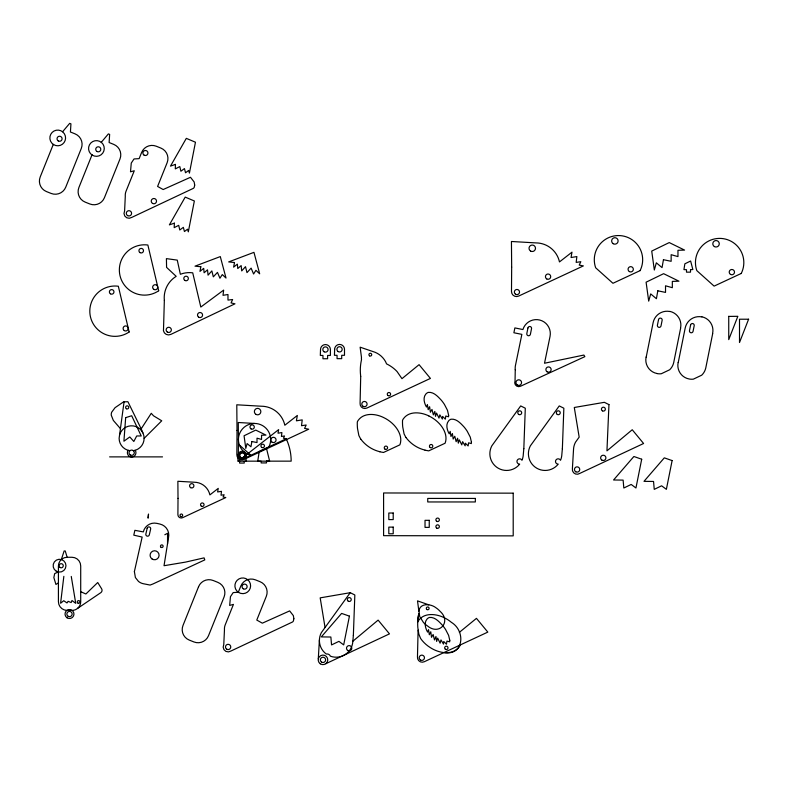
<?xml version="1.0" encoding="UTF-8"?>
<svg xmlns="http://www.w3.org/2000/svg" width="788" height="788" viewBox="0 0 788 788"><rect width="100%" height="100%" fill="white"/><g stroke="black" fill="none" stroke-linecap="round" stroke-linejoin="round"><path stroke-width="1.18" d="M238.429 439.34L238.311 455.858A3.339 3.339 0 0 0 243.059 458.911L286.211 438.788A52.895 52.895 0 0 1 291.166 461.147L237.907 461.167L238.114 455.228M418.093 630.124L417.473 656.867A4.777 4.777 0 0 0 424.239 661.753L487.811 632.104L476.454 618.353L459.355 632.36M353.359 635.414L354.836 594.979L350.236 592.694L320.184 597.865L325.06 627.504M523.823 448.648L525.3 408.214L520.701 405.928L491.84 445.831A16.725 16.725 0 0 0 519.686 464.122A2.65 2.65 0 0 1 517.007 461.935A2.65 2.65 0 0 1 518.77 458.971A2.65 2.65 0 0 1 521.971 460.281A16.725 16.725 0 0 0 523.291 454.469L523.823 448.579M562.376 448.648L563.853 408.214L559.244 405.928L530.383 445.831A16.725 16.725 0 0 0 558.229 464.122A2.65 2.65 0 0 1 555.55 461.935A2.65 2.65 0 0 1 557.323 458.971A2.65 2.65 0 0 1 560.514 460.281A16.725 16.725 0 0 0 561.844 454.469L562.376 448.579M167.539 543.986L167.558 533.299L164.82 534.747M318.283 658.955L319.406 639.925M350.236 592.694L321.376 632.597A16.725 16.725 0 0 0 326.34 654.05A3.536 3.536 0 0 1 330.379 656.187A16.725 16.725 0 0 0 352.837 641.245L353.359 635.345M63.848 576.333L60.597 603.253L63.749 600.712L67 602.948L68.123 601.323L71.166 602.544L71.984 600.515L75.737 603.362L71.265 576.432M124.071 401.841L119.116 438.315A12.5 12.5 0 0 0 129.951 450.697M646.19 357.131L653.134 322.617A14.194 14.194 0 0 1 669.839 311.506M680.645 328.084L673.701 362.598A14.351 14.351 0 0 1 669.662 369.769L661.299 373.739A13.928 13.928 0 0 1 657.054 373.571M678.241 362.539L685.186 328.025A14.194 14.194 0 0 1 701.891 316.914M712.707 333.491L705.762 367.996A14.351 14.351 0 0 1 701.724 375.177L693.361 379.146A13.928 13.928 0 0 1 689.116 378.979A13.8 13.8 0 0 1 678.143 362.519M61.365 559.46L64.143 550.97L65.237 550.97L67.147 557.274A8.717 8.717 0 0 0 58.42 565.991L58.42 601.677A8.717 8.717 0 0 0 66.931 610.395M53.279 144.411L40.208 176.945A11.239 11.239 0 0 0 46.443 191.563L51.112 193.434A11.239 11.239 0 0 0 65.729 187.199L81.282 148.469A11.239 11.239 0 0 0 75.047 133.852L70.427 132L70.93 123.864L69.689 123.361L62.577 131.763M91.979 154.95L78.908 187.485A11.239 11.239 0 0 0 85.143 202.102L89.812 203.974A11.239 11.239 0 0 0 104.42 197.729L119.983 158.999A11.239 11.239 0 0 0 113.738 144.391L109.128 142.529L109.63 134.403L108.389 133.901L101.278 142.303M142.894 432.917L141.17 428.849L151.266 413.306L153.522 415.808L161.737 420.802L144.115 438.364A12.5 12.5 0 0 1 133.359 450.687M352.837 641.245L378.122 620.117L389.479 633.867L325.779 663.732M238.272 461.147L278.637 429.618L278.016 433.193L281.897 432.573L281.424 436.444L284.527 435.981L283.463 438.236L286.211 438.788M58.42 582.893L55.928 584.44L53.85 577.565L54.677 573.605L58.42 571.852M728.742 316.412L737.834 316.313L728.742 339.618L728.742 316.313M109.611 456.882L162.515 456.882M67.147 557.274L71.994 557.274A8.717 8.717 0 0 1 80.711 565.991L80.711 601.677A8.717 8.717 0 0 1 77.48 608.454M67.147 610.395L71.994 610.395A8.717 8.717 0 0 0 76.259 609.282L100.775 592.684A2.896 2.896 0 0 0 101.613 588.764L97.732 582.519L85.882 593.994L80.711 591.699M254.544 423.451L238.272 422.506L238.419 439.576M443.93 652.562C463.659 656.089 466.013 631.168 451.416 622.362A35.45 35.45 0 0 0 443.989 617.595C436.109 613.724 424.249 612.434 418.536 620.53A11.278 11.278 0 0 0 417.729 622.037A46.492 46.492 0 0 1 418.891 613.419L418.615 614.699A45.645 45.645 0 0 0 417.807 620.688A48.098 48.098 0 0 0 417.827 627.563L418.842 634.133L420.644 638.536A33.116 33.116 0 0 0 430.071 647.45C438.404 653.085 452.479 656.01 459.355 646.712A11.298 11.298 0 0 0 460.271 644.948M425.047 450.214L428.741 450.864L445.082 443.24C447.811 436.266 444.038 428.623 439.251 423.53A34.761 34.761 0 0 0 428.78 415.916M379.836 451.82L383.529 452.46L399.871 444.846C402.599 437.862 398.826 430.228 394.039 425.136A34.761 34.761 0 0 0 383.569 417.522C375.718 413.592 363.829 412.341 358.136 420.428A11.278 11.278 0 0 0 357.319 421.935A47.891 47.891 0 0 0 357.516 428.554L358.875 435.547L360.746 439.152M428.78 604.829L417.512 600.87L418.861 611.114M428.79 415.897C420.92 412.016 409.051 410.725 403.348 418.832A11.278 11.278 0 0 0 402.53 420.329A47.891 47.891 0 0 0 402.727 426.948L404.086 433.952L405.958 437.557M239.345 444.954L250.86 455.267A16.124 16.124 0 0 1 239.188 434.661A16.124 16.124 0 0 1 260.651 424.653A16.124 16.124 0 0 1 268.944 446.835M120.436 428.623L113.334 420.428L111.266 415.197A7.2 7.2 0 0 1 111.66 412.252L115.058 407.682L123.608 401.85L127.912 401.713L141.19 428.889M246.073 455.228A3.979 3.979 0 0 1 240.104 458.675A3.979 3.979 0 0 1 240.104 451.78A3.979 3.979 0 0 1 246.073 455.228L246.073 461.167M244.231 461.167L244.231 463.068L239.582 463.068L239.582 461.167M425.067 450.125A33.687 33.687 0 0 1 405.997 437.527M119.569 434.976A12.5 12.5 0 0 1 133.28 425.914A12.5 12.5 0 0 1 144.115 438.266M135.191 450.293A4.285 4.285 0 0 1 134.502 455.917A4.285 4.285 0 0 1 128.838 455.937A4.285 4.285 0 0 1 128.119 450.312M701.921 316.796A13.957 13.957 0 0 1 712.598 333.462M657.064 373.522A13.8 13.8 0 0 1 646.091 357.112M669.869 311.388A13.957 13.957 0 0 1 680.546 328.054M379.855 451.721A33.687 33.687 0 0 1 360.786 439.123M178.019 498.341L177.901 514.623A3.339 3.339 0 0 0 182.658 517.677L225.801 497.553L223.063 497.001L224.127 494.746L221.024 495.209L221.487 491.328L217.616 491.948L218.237 488.383L209.894 494.894A16.124 16.124 0 0 0 194.143 482.217L177.871 481.271L178.019 498.341M237.021 430.396L236.843 454.824A5.014 5.014 0 0 0 243.975 459.404L308.699 429.214L304.582 428.386L306.177 425.008L301.528 425.707L302.218 419.886L296.406 420.822L297.332 415.463L284.832 425.234A24.182 24.182 0 0 0 261.202 406.214L236.784 404.796L237.021 430.396M511.668 267.093L511.491 291.521A5.014 5.014 0 0 0 518.622 296.091L583.347 265.911L579.229 265.083L580.825 261.695L576.176 262.394L576.875 256.583L571.054 257.509L571.99 252.16L559.48 261.921A24.182 24.182 0 0 0 535.86 242.901L511.442 241.492L511.668 267.093M194.695 185.082L194.232 187.317A3.152 3.152 0 0 1 193.365 188.352L131.763 217.399A4.945 4.945 0 0 1 124.602 210.957L125.292 196.242A11.239 11.239 0 0 1 126.06 191.179L134.275 170.75L130.503 171.814L131.271 163.067L134.029 158.949L139.131 158.644L141.623 152.448A11.239 11.239 0 0 1 156.241 146.213L160.9 148.085A11.239 11.239 0 0 1 167.135 162.702L157.6 186.441L163.165 189.544L190.479 177.28L194.163 181.989L194.695 185.082M293.865 618.698L293.402 620.944A3.152 3.152 0 0 1 292.545 621.978L230.933 651.026A4.945 4.945 0 0 1 223.772 644.584L224.462 629.868A11.239 11.239 0 0 1 225.24 624.805L233.445 604.376L229.682 605.44L230.451 596.693L233.199 592.576L238.311 592.271L240.803 586.075A11.239 11.239 0 0 1 255.411 579.84L260.079 581.711A11.239 11.239 0 0 1 266.314 596.329L256.78 620.067L262.335 623.17L289.649 610.907L293.343 615.615L293.865 618.698M448.638 415.296L448.539 416.773L445.791 416.025L445.348 419.147L442.6 416.409L442.344 419.029L439.842 414.833L438.995 418.093L436.542 413.05L435.528 416.35L434.809 411.434L433.351 414.862L432.001 409.425L430.386 412.232L429.618 406.726L428.189 409.681L427.401 404.559L426.456 407.051C424.23 403.2 422.654 397.566 425.993 393.872A6.452 6.452 0 0 1 428.229 392.404C433.715 391.715 438 396.65 441.398 400.304A41.468 41.468 0 0 1 444.471 404.5L447.476 410.302L448.638 415.296M449.781 640.358L449.672 641.836L446.924 641.087L446.481 644.22L443.733 641.471L443.486 644.091L440.975 639.905L440.128 643.156L437.675 638.113L436.66 641.422L435.951 636.497L434.493 639.925L433.134 634.498L431.519 637.295L430.76 631.789L429.322 634.744L428.534 629.632L427.589 632.124C425.372 628.263 423.786 622.638 427.126 618.935A6.452 6.452 0 0 1 429.361 617.467C434.858 616.787 439.133 621.722 442.531 625.367A41.468 41.468 0 0 1 445.614 629.563L448.618 635.364L449.781 640.358M471.431 442.107L471.322 443.575L468.574 442.826L468.131 445.959L465.383 443.211L465.137 445.831L462.625 441.644L461.778 444.895L459.325 439.862L458.311 443.161L457.592 438.236L456.134 441.664L454.784 436.237L453.169 439.034L452.401 433.528L450.972 436.483L450.184 431.371L449.239 433.863C447.013 430.002 445.437 424.377 448.776 420.674A6.452 6.452 0 0 1 451.012 419.206C456.498 418.526 460.783 423.461 464.181 427.106A41.468 41.468 0 0 1 467.254 431.302L470.259 437.113L471.431 442.107M515.263 369.72L515.047 380.978A4.048 4.048 0 0 0 520.632 386.189L584.854 356.649L583.869 355.063L544.518 363.238L550.034 336.446A14.007 14.007 0 0 0 539.78 320.046A14.007 14.007 0 0 0 522.917 329.542L514.869 327.916L513.894 332.763L521.863 334.368L515.47 365.376A14.007 14.007 0 0 0 515.263 369.72M690.544 269.604L690.495 272.156L686.496 272.156L686.496 269.703L683.935 269.604L684.851 263.822L690.623 261.015L692.849 269.555L690.544 269.604M360.707 376.437L360.086 403.18A4.777 4.777 0 0 0 366.853 408.066L430.425 378.417L419.068 364.667L401.969 378.673L397.063 371.552A34.554 34.554 0 0 0 390.454 366.065A35.342 35.342 0 0 0 386.553 363.889L385.539 361.603A21.197 21.197 0 0 0 375.147 352.305L360.136 347.183L361.475 357.427A9.948 9.948 0 0 0 361.515 359.732L361.318 360.559A46.856 46.856 0 0 0 360.589 375.315L360.707 376.437M164.347 300.435L163.54 328.379A5.181 5.181 0 0 0 170.858 334.388L234.962 303.823L231.051 302.917L232.627 299.529L227.988 300.09L227.968 294.525L223.004 295.313L223.664 290.082L200.812 307.044L192.725 272.825A25.177 25.177 0 0 0 180.363 274.273L177.261 260.119L166.416 258.622L166.583 267.378L176.187 276.342A25.177 25.177 0 0 0 164.347 300.435M175.458 164.406L175.3 168.898L179.802 166.573L180.885 171.232L184.451 168.593L185.535 172.779L188.637 170.454L189.416 173.094L195.463 142.224L186.313 138.353L170.494 166.11L175.458 164.406M174.355 223.162L174.197 227.653L178.699 225.329L179.782 229.988L183.348 227.348L184.441 231.534L187.544 229.209L188.312 231.849L194.36 200.979L185.21 197.108L169.39 224.866L174.355 223.162M320.529 349.498L320.322 355.437L322.952 355.437L322.952 358.747L327.601 358.747L327.601 355.437L330.389 355.437L330.389 349.498A4.925 4.925 0 0 0 325.464 344.573A4.925 4.925 0 0 0 320.529 349.498M334.644 349.36L334.437 355.299L337.057 355.299L337.057 358.658L341.706 358.658L341.706 355.299L344.494 355.299L344.494 349.36A4.925 4.925 0 0 0 339.569 344.425A4.925 4.925 0 0 0 334.644 349.36M266.551 461.128L266.492 462.93L261.143 462.93L261.143 461.256L257.745 461.128L259.213 451.642L266.423 448.175L269.624 461.059L266.551 461.128M134.384 571.586L135.398 577.555L138.442 581.367A11.337 11.337 0 0 0 143.16 583.691L150.094 585.06L152.921 583.987L204.791 559.894L204.082 557.865L185.525 562.11L164.032 565.715L168.514 537.633A11.337 11.337 0 0 0 159.974 524.069L156.901 523.37A11.337 11.337 0 0 0 143.327 531.9L134.886 530.324L133.783 535.15L142.155 537.061L134.384 571.586M608.957 404.608L606.947 450.864L632.232 429.746L643.589 443.496L579.899 473.352A4.777 4.777 0 0 1 572.403 468.584L573.526 449.554A16.725 16.725 0 0 1 575.496 442.226L579.17 437.133L574.294 407.485L604.357 402.323L608.957 404.608M125.666 417.64L123.913 441.221L129.803 436.956L133.822 441.477L136.708 435.961L141.219 435.961L131.685 415.759L125.666 417.64M418.93 610.582L419.689 616.521L423.402 622.402A22.35 22.35 0 0 0 427.49 625.938C439.359 635.896 451.682 621.614 440.088 611.33A22.35 22.35 0 0 0 436 607.804C431.085 603.805 420.487 602.662 418.93 610.582M251.874 441.507L250.939 446.776L247.127 443.575L245.797 448.382L244.063 435.764L255.745 430.09L265.96 435.094L261.547 435.232L261.547 439.438L257.006 438.167L257.006 442.57L251.874 441.507M657.813 290.802L656.414 298.721L650.701 293.914L648.701 301.124L646.101 282.193L663.624 273.682L678.941 281.188L672.331 281.395L672.331 287.699L665.525 285.798L665.525 292.407L657.813 290.802M663.447 259.705L662.038 267.615L656.335 262.808L654.326 270.018L651.725 251.086L669.248 242.576L684.575 250.091L677.966 250.288L677.966 256.602L671.149 254.691L671.149 261.301L663.447 259.705M200.841 266.758L199.975 271.368L203.708 268.363L204.112 272.766L207.52 269.831L208.052 275.17L211.854 270.905L213.321 276.844L217.468 272.372L219.931 278.243L222.275 274.569L226.008 278.046L220.295 256.583L195.02 266.157L200.841 266.758M234.489 262.522L233.622 267.132L237.365 264.128L237.759 268.531L241.167 265.595L241.699 270.934L245.511 266.659L246.979 272.609L251.116 268.127L253.588 274.007L255.923 270.333L259.666 273.81L253.953 252.347L228.678 261.921L234.489 262.522M349.429 616.137L343.686 644.889L338.919 641.363L331.561 644.919L330.861 637.019L321.307 636.901L341.608 613.409L349.429 616.137M641.698 459.227L635.946 487.989L631.188 484.453L623.82 488.008L623.121 480.109L613.566 479.99L633.877 456.498L641.698 459.227M672.125 460.576L666.372 489.338L661.605 485.802L654.247 489.368L653.548 481.458L643.993 481.35L664.304 457.848L672.125 460.576M527.94 327.966L526.817 333.551A1.832 1.832 0 0 0 528.246 335.708A1.832 1.832 0 0 0 530.403 334.279L531.526 328.685A1.832 1.832 0 0 0 530.097 326.527A1.832 1.832 0 0 0 527.94 327.966M658.541 319.593L657.419 325.178A1.832 1.832 0 0 0 658.857 327.335A1.832 1.832 0 0 0 661.014 325.907L662.137 320.322A1.832 1.832 0 0 0 660.699 318.165A1.832 1.832 0 0 0 658.541 319.593M690.603 325.001L689.48 330.586A1.832 1.832 0 0 0 690.909 332.743A1.832 1.832 0 0 0 693.066 331.315L694.189 325.72A1.832 1.832 0 0 0 692.76 323.563A1.832 1.832 0 0 0 690.603 325.001M147.169 528.285L145.859 534.018A1.783 1.783 0 0 0 147.198 536.145A1.783 1.783 0 0 0 149.326 534.806L150.636 529.073A1.783 1.783 0 0 0 149.296 526.945A1.783 1.783 0 0 0 147.169 528.285M748.6 319.219L739.508 342.524L739.508 319.219L748.6 319.219M198.556 586.725L183.003 625.455A11.239 11.239 0 0 0 189.238 640.073L193.907 641.944A11.239 11.239 0 0 0 208.515 635.709L224.078 596.979A11.239 11.239 0 0 0 217.843 582.362L213.174 580.49A11.239 11.239 0 0 0 198.556 586.725M640.073 270.639L612.946 283.286L595.679 267.802A24.182 24.182 0 0 1 620.018 235.602A24.182 24.182 0 0 1 640.073 270.639M741.232 273.475L714.105 286.123L696.838 270.648A24.182 24.182 0 0 1 721.178 238.439A24.182 24.182 0 0 1 741.232 273.475M475.341 498.43L427.736 498.43L427.736 501.956L475.341 501.956L475.341 498.43M393.212 513.018L388.809 513.018L388.809 519.597L393.212 519.597L393.212 513.018M148.499 514.239L148.095 517.962L148.499 514.239M429.243 520.326L425.027 520.326L425.027 527.379L429.243 527.379L429.243 520.326M393.212 527.123L388.809 527.123L388.809 533.781L393.212 533.781L393.212 527.123M513.205 493.16L383.589 492.973L383.589 535.673L513.205 535.87L513.205 493.16M158.683 290.772L147.868 245.019A25.177 25.177 0 0 0 120.022 275.751A25.177 25.177 0 0 0 158.683 290.772M129.143 331.994L118.328 286.231A25.177 25.177 0 0 0 90.482 316.973A25.177 25.177 0 0 0 129.143 331.994M388.011 395.556A1.674 1.674 0 0 0 390.612 394.286A1.674 1.674 0 0 0 388.208 392.67A1.674 1.674 0 0 0 388.011 395.556M369.552 355.851A1.409 1.409 0 0 0 371.719 354.758A1.409 1.409 0 0 0 369.69 353.418A1.409 1.409 0 0 0 369.552 355.851M363.12 406.372A2.65 2.65 0 0 0 367.09 404.086A2.65 2.65 0 0 0 363.12 401.791A2.65 2.65 0 0 0 363.12 406.372M430.199 447.545A1.674 1.674 0 0 0 432.799 446.274A1.674 1.674 0 0 0 430.396 444.649A1.674 1.674 0 0 0 430.199 447.545M601.943 460.162A2.65 2.65 0 0 0 605.913 457.867A2.65 2.65 0 0 0 601.943 455.582A2.65 2.65 0 0 0 601.943 460.162M602.416 410.853A1.96 1.96 0 0 0 605.351 409.149A1.96 1.96 0 0 0 602.416 407.455A1.96 1.96 0 0 0 602.416 410.853M575.772 471.776A2.65 2.65 0 0 0 579.741 469.481A2.65 2.65 0 0 0 575.772 467.195A2.65 2.65 0 0 0 575.772 471.776M557.313 414.458A1.96 1.96 0 0 0 560.248 412.764A1.96 1.96 0 0 0 557.313 411.07A1.96 1.96 0 0 0 557.313 414.458M518.76 414.458A1.96 1.96 0 0 0 521.695 412.764A1.96 1.96 0 0 0 518.76 411.07A1.96 1.96 0 0 0 518.76 414.458M130.345 455.011A2.65 2.65 0 0 0 134.305 452.716A2.65 2.65 0 0 0 130.345 450.421A2.65 2.65 0 0 0 130.345 455.011M126.385 408.745A1.576 1.576 0 0 0 128.749 407.406A1.576 1.576 0 0 0 126.405 406.027A1.576 1.576 0 0 0 126.385 408.745M226.796 649.243A2.65 2.65 0 0 0 230.766 646.958A2.65 2.65 0 0 0 226.796 644.663A2.65 2.65 0 0 0 226.796 649.243M238.626 592.477A7.85 7.85 0 0 0 250.604 586.026A7.85 7.85 0 0 0 239.03 578.885A7.85 7.85 0 0 0 238.626 592.477M243.315 588.803A2.531 2.531 0 0 0 247.127 586.656A2.531 2.531 0 0 0 243.354 584.42A2.531 2.531 0 0 0 243.315 588.803M56.283 571.211A6.422 6.422 0 0 0 65.975 565.745A6.422 6.422 0 0 0 56.391 560.091A6.422 6.422 0 0 0 56.283 571.211M67.108 617.831A4.472 4.472 0 0 0 73.964 614.226A4.472 4.472 0 0 0 67.413 610.089A4.472 4.472 0 0 0 67.108 617.831M68.172 616.334A2.65 2.65 0 0 0 72.141 614.049A2.65 2.65 0 0 0 68.172 611.754A2.65 2.65 0 0 0 68.172 616.334M60.065 567.478A2.069 2.069 0 0 0 63.267 565.873A2.069 2.069 0 0 0 60.272 563.903A2.069 2.069 0 0 0 60.065 567.478M77.943 603.066A1.32 1.32 0 0 0 79.923 601.924A1.32 1.32 0 0 0 77.943 600.781A1.32 1.32 0 0 0 77.943 603.066M152.557 203.432A2.65 2.65 0 0 0 156.526 201.137A2.65 2.65 0 0 0 152.557 198.852A2.65 2.65 0 0 0 152.557 203.432M547.197 371.847A2.65 2.65 0 0 0 551.157 369.562A2.65 2.65 0 0 0 547.197 367.267A2.65 2.65 0 0 0 547.197 371.847M517.253 384.958A2.797 2.797 0 0 0 521.558 382.722A2.797 2.797 0 0 0 517.47 380.111A2.797 2.797 0 0 0 517.253 384.958M515.5 294.19A2.591 2.591 0 0 0 519.528 292.23A2.591 2.591 0 0 0 515.815 289.718A2.591 2.591 0 0 0 515.5 294.19M546.754 278.932A2.65 2.65 0 0 0 550.714 276.637A2.65 2.65 0 0 0 546.754 274.352A2.65 2.65 0 0 0 546.754 278.932M530.61 251.077A3.241 3.241 0 0 0 535.495 248.319A3.241 3.241 0 0 0 530.659 245.462A3.241 3.241 0 0 0 530.61 251.077M201.413 506.231A1.763 1.763 0 0 0 204.053 504.704A1.763 1.763 0 0 0 201.413 503.177A1.763 1.763 0 0 0 201.413 506.231M190.647 487.664A2.157 2.157 0 0 0 193.907 485.822A2.157 2.157 0 0 0 190.686 483.921A2.157 2.157 0 0 0 190.647 487.664M180.688 516.475A1.32 1.32 0 0 0 182.668 515.332A1.32 1.32 0 0 0 180.688 514.19A1.32 1.32 0 0 0 180.688 516.475M338.062 351.527A2.65 2.65 0 0 0 342.179 349.527A2.65 2.65 0 0 0 338.387 346.956A2.65 2.65 0 0 0 338.062 351.527M613.231 243.719A3.241 3.241 0 0 0 618.117 240.961A3.241 3.241 0 0 0 613.291 238.114A3.241 3.241 0 0 0 613.231 243.719M629.376 271.574A2.65 2.65 0 0 0 633.345 269.289A2.65 2.65 0 0 0 629.376 266.994A2.65 2.65 0 0 0 629.376 271.574M730.535 274.421A2.65 2.65 0 0 0 734.505 272.126A2.65 2.65 0 0 0 730.535 269.831A2.65 2.65 0 0 0 730.535 274.421M714.391 246.565A3.241 3.241 0 0 0 719.277 243.807A3.241 3.241 0 0 0 714.45 240.951A3.241 3.241 0 0 0 714.391 246.565M251.047 428.899A2.157 2.157 0 0 0 254.307 427.057A2.157 2.157 0 0 0 251.086 425.156A2.157 2.157 0 0 0 251.047 428.899M261.813 447.466A1.763 1.763 0 0 0 264.453 445.939A1.763 1.763 0 0 0 261.813 444.412A1.763 1.763 0 0 0 261.813 447.466M240.773 457.523A2.65 2.65 0 0 0 244.733 455.228A2.65 2.65 0 0 0 240.773 452.942A2.65 2.65 0 0 0 240.773 457.523M436.729 528.088A1.753 1.753 0 0 0 439.369 526.601A1.753 1.753 0 0 0 436.759 525.064A1.753 1.753 0 0 0 436.729 528.088M436.729 521.311A1.753 1.753 0 0 0 439.369 519.824A1.753 1.753 0 0 0 436.759 518.277A1.753 1.753 0 0 0 436.729 521.311M324.134 351.793A2.65 2.65 0 0 0 328.103 349.498A2.65 2.65 0 0 0 324.134 347.212A2.65 2.65 0 0 0 324.134 351.793M255.952 414.38A3.241 3.241 0 0 0 260.848 411.622A3.241 3.241 0 0 0 256.011 408.775A3.241 3.241 0 0 0 255.952 414.38M272.096 442.235A2.65 2.65 0 0 0 276.066 439.95A2.65 2.65 0 0 0 272.096 437.655A2.65 2.65 0 0 0 272.096 442.235M241 457.601A2.591 2.591 0 0 0 244.891 455.356A2.591 2.591 0 0 0 241 453.11A2.591 2.591 0 0 0 241 457.601M167.42 332.122A2.61 2.61 0 0 0 171.351 329.906A2.61 2.61 0 0 0 167.47 327.601A2.61 2.61 0 0 0 167.42 332.122M184.806 280.39A2.285 2.285 0 0 0 188.352 278.637A2.285 2.285 0 0 0 185.062 276.44A2.285 2.285 0 0 0 184.806 280.39M198.655 317.17A2.541 2.541 0 0 0 202.575 315.19A2.541 2.541 0 0 0 198.901 312.777A2.541 2.541 0 0 0 198.655 317.17M124.258 330.576A2.541 2.541 0 0 0 128.178 328.596A2.541 2.541 0 0 0 124.504 326.183A2.541 2.541 0 0 0 124.258 330.576M110.409 293.796A2.285 2.285 0 0 0 113.965 292.043A2.285 2.285 0 0 0 110.665 289.846A2.285 2.285 0 0 0 110.409 293.796M153.788 289.354A2.541 2.541 0 0 0 157.718 287.374A2.541 2.541 0 0 0 154.044 284.961A2.541 2.541 0 0 0 153.788 289.354M139.949 252.584A2.285 2.285 0 0 0 143.495 250.83A2.285 2.285 0 0 0 140.205 248.634A2.285 2.285 0 0 0 139.949 252.584M161.126 547.365A1.32 1.32 0 0 0 163.116 546.222A1.32 1.32 0 0 0 161.126 545.069A1.32 1.32 0 0 0 161.126 547.365M152.074 558.997A4.501 4.501 0 0 0 159.077 555.57A4.501 4.501 0 0 0 152.606 551.216A4.501 4.501 0 0 0 152.074 558.997M92.294 155.157A7.85 7.85 0 0 0 104.262 148.705A7.85 7.85 0 0 0 92.698 141.564A7.85 7.85 0 0 0 92.294 155.157M96.973 151.483A2.531 2.531 0 0 0 100.795 149.326A2.531 2.531 0 0 0 97.022 147.1A2.531 2.531 0 0 0 96.973 151.483M127.617 215.617A2.65 2.65 0 0 0 131.586 213.331A2.65 2.65 0 0 0 127.617 211.036A2.65 2.65 0 0 0 127.617 215.617M144.135 155.177A2.531 2.531 0 0 0 147.947 153.03A2.531 2.531 0 0 0 144.184 150.794A2.531 2.531 0 0 0 144.135 155.177M53.594 144.618A7.85 7.85 0 0 0 65.571 138.166A7.85 7.85 0 0 0 53.998 131.025A7.85 7.85 0 0 0 53.594 144.618M58.282 140.944A2.531 2.531 0 0 0 62.094 138.796A2.531 2.531 0 0 0 58.322 136.56A2.531 2.531 0 0 0 58.282 140.944M347.666 650.435A2.65 2.65 0 0 0 351.783 648.435A2.65 2.65 0 0 0 347.991 645.865A2.65 2.65 0 0 0 347.666 650.435M348.296 601.224A1.96 1.96 0 0 0 351.231 599.53A1.96 1.96 0 0 0 348.296 597.836A1.96 1.96 0 0 0 348.296 601.224M320.302 663.811A4.777 4.777 0 0 0 327.749 660.196A4.777 4.777 0 0 0 320.893 655.557A4.777 4.777 0 0 0 320.302 663.811M321.494 662.048A2.65 2.65 0 0 0 325.621 660.048A2.65 2.65 0 0 0 321.829 657.478A2.65 2.65 0 0 0 321.494 662.048M420.506 660.058A2.65 2.65 0 0 0 424.466 657.773A2.65 2.65 0 0 0 420.506 655.478A2.65 2.65 0 0 0 420.506 660.058M426.929 609.538A1.409 1.409 0 0 0 429.105 608.444A1.409 1.409 0 0 0 427.076 607.105A1.409 1.409 0 0 0 426.929 609.538M445.387 649.243A1.674 1.674 0 0 0 447.998 647.972A1.674 1.674 0 0 0 445.594 646.357A1.674 1.674 0 0 0 445.387 649.243M384.987 449.14A1.674 1.674 0 0 0 387.588 447.88A1.674 1.674 0 0 0 385.184 446.254A1.674 1.674 0 0 0 384.987 449.14"/></g></svg>
